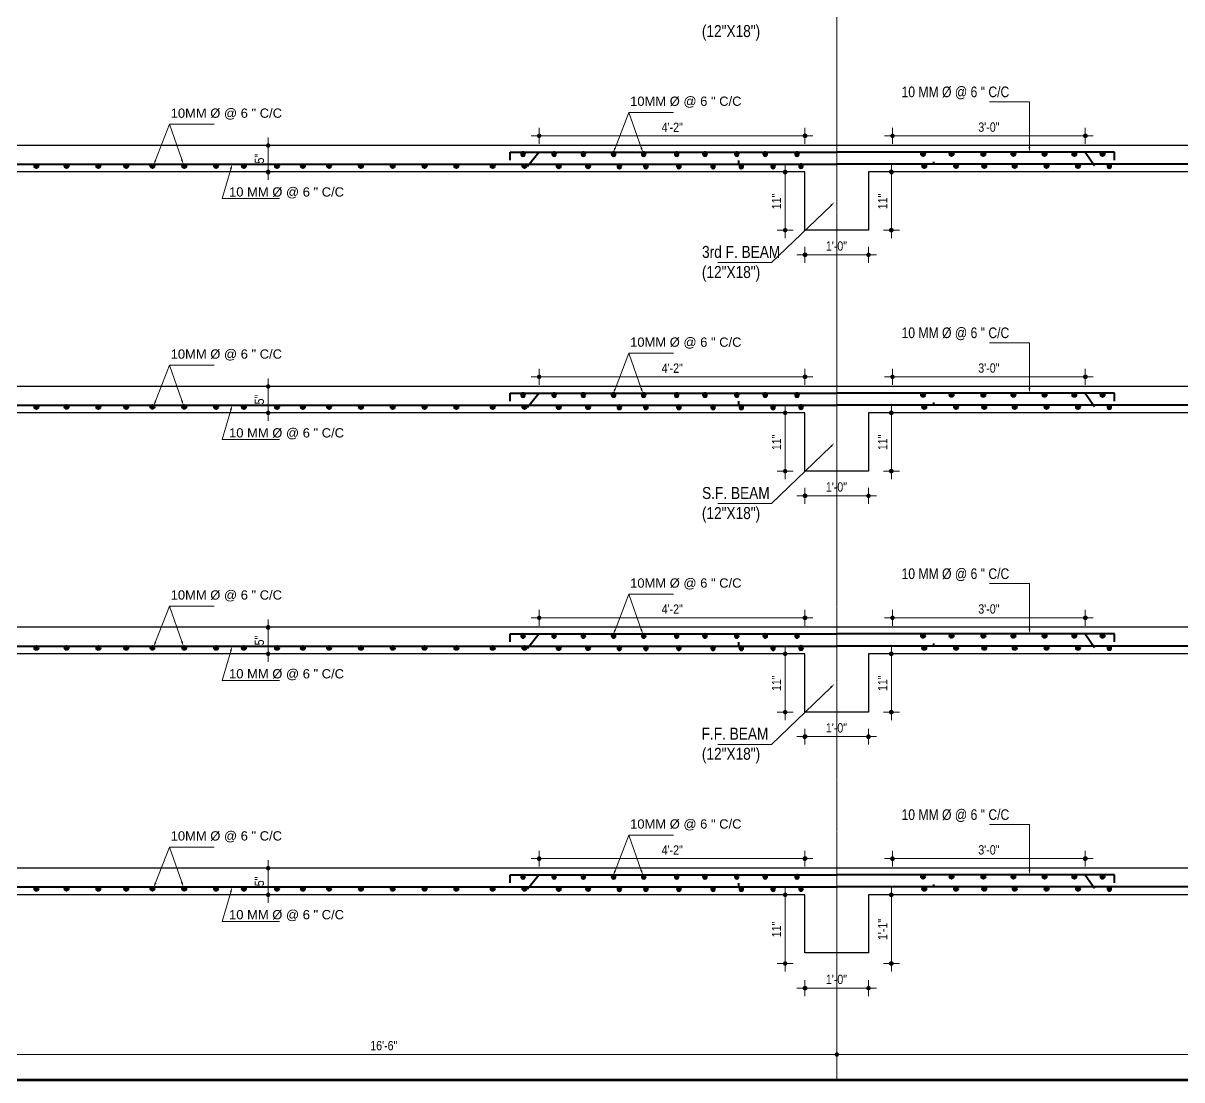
# Model space of a CAD drawing. Header units: inches. Extents: x 57837 to 133168, y 6972 to 27776.
# Drawn here: x 60465 to 61339, y 19764 to 20561 of the extents above; entities that cross this region are included whole.
import ezdxf

# ---------------------------------------------------------------- set-up
doc = ezdxf.new("R2010")
doc.units = ezdxf.units.IN
doc.header["$MEASUREMENT"] = 0
doc.linetypes.add('CENTER', pattern=[2, 1.25, -0.25, 0.25, -0.25])
for name, color, linetype, lineweight in [('CENTER', 9, 'CENTER', 5), ('DIM', 2, 'Continuous', 13), ('ROD', 1, 'Continuous', 40)]:
    doc.layers.add(name, color=color, linetype=linetype, lineweight=lineweight)
doc.layers.add('text', color=255, linetype='Continuous')
doc.styles.add('Arial', font='arial.ttf', dxfattribs={"height": 6.5})
doc.styles.get("Standard").update_dxf_attribs({"font": 'ARIALN.TTF', "height": 7})

msp = doc.modelspace()

# ---------------------------------------------------------------- hatches: boundary and pattern name
at = {"lineweight": 13}
h = msp.add_hatch(color=256, dxfattribs=at)
edge = h.paths.add_edge_path()
edge.add_arc((60854.48, 20476.06), 1.42, 0, 360)
h = msp.add_hatch(color=256, dxfattribs=at)
edge = h.paths.add_edge_path()
edge.add_arc((61055.01, 20476.06), 1.42, 0, 360)
h = msp.add_hatch(color=256, dxfattribs=at)
edge = h.paths.add_edge_path()
edge.add_arc((61121.01, 20476.06), 1.42, 0, 360)
h = msp.add_hatch(color=256, dxfattribs=at)
edge = h.paths.add_edge_path()
edge.add_arc((61266.53, 20476.06), 1.42, 0, 360)
h = msp.add_hatch(color=256, dxfattribs=at)
edge = h.paths.add_edge_path()
edge.add_arc((60649.94, 20468.84), 1.42, 0, 360)
h = msp.add_hatch(color=256, dxfattribs=at)
edge = h.paths.add_edge_path()
edge.add_arc((60649.94, 20448.84), 1.42, 0, 360)
h = msp.add_hatch(color=256, dxfattribs=at)
edge = h.paths.add_edge_path()
edge.add_arc((61040.07, 20448.84), 1.42, 0, 360)
h = msp.add_hatch(color=256, dxfattribs=at)
edge = h.paths.add_edge_path()
edge.add_arc((61120.24, 20448.84), 1.42, 0, 360)
h = msp.add_hatch(color=256, dxfattribs=at)
edge = h.paths.add_edge_path()
edge.add_arc((61040.07, 20404.9), 1.42, 0, 360)
h = msp.add_hatch(color=256, dxfattribs=at)
edge = h.paths.add_edge_path()
edge.add_arc((61120.24, 20404.9), 1.42, 0, 360)
h = msp.add_hatch(color=256, dxfattribs=at)
edge = h.paths.add_edge_path()
edge.add_arc((61055.01, 20386.35), 1.42, 0, 360)
h = msp.add_hatch(color=256, dxfattribs=at)
edge = h.paths.add_edge_path()
edge.add_arc((61103.01, 20386.35), 1.42, 0, 360)
h = msp.add_hatch(color=256, dxfattribs=at)
edge = h.paths.add_edge_path()
edge.add_arc((60854.48, 20294.32), 1.42, 0, 360)
h = msp.add_hatch(color=256, dxfattribs=at)
edge = h.paths.add_edge_path()
edge.add_arc((61055.01, 20294.32), 1.42, 0, 360)
h = msp.add_hatch(color=256, dxfattribs=at)
edge = h.paths.add_edge_path()
edge.add_arc((61121.01, 20294.32), 1.42, 0, 360)
h = msp.add_hatch(color=256, dxfattribs=at)
edge = h.paths.add_edge_path()
edge.add_arc((61266.53, 20294.32), 1.42, 0, 360)
h = msp.add_hatch(color=256, dxfattribs=at)
edge = h.paths.add_edge_path()
edge.add_arc((60649.94, 20287.1), 1.42, 0, 360)
h = msp.add_hatch(color=256, dxfattribs=at)
edge = h.paths.add_edge_path()
edge.add_arc((60649.94, 20267.1), 1.42, 0, 360)
h = msp.add_hatch(color=256, dxfattribs=at)
edge = h.paths.add_edge_path()
edge.add_arc((61040.07, 20267.1), 1.42, 0, 360)
h = msp.add_hatch(color=256, dxfattribs=at)
edge = h.paths.add_edge_path()
edge.add_arc((61120.24, 20267.1), 1.42, 0, 360)
h = msp.add_hatch(color=256, dxfattribs=at)
edge = h.paths.add_edge_path()
edge.add_arc((61040.07, 20223.16), 1.42, 0, 360)
h = msp.add_hatch(color=256, dxfattribs=at)
edge = h.paths.add_edge_path()
edge.add_arc((61120.24, 20223.16), 1.42, 0, 360)
h = msp.add_hatch(color=256, dxfattribs=at)
edge = h.paths.add_edge_path()
edge.add_arc((61055.01, 20204.62), 1.42, 0, 360)
h = msp.add_hatch(color=256, dxfattribs=at)
edge = h.paths.add_edge_path()
edge.add_arc((61103.01, 20204.62), 1.42, 0, 360)
h = msp.add_hatch(color=256, dxfattribs=at)
edge = h.paths.add_edge_path()
edge.add_arc((60854.48, 20112.59), 1.42, 0, 360)
h = msp.add_hatch(color=256, dxfattribs=at)
edge = h.paths.add_edge_path()
edge.add_arc((61055.01, 20112.59), 1.42, 0, 360)
h = msp.add_hatch(color=256, dxfattribs=at)
edge = h.paths.add_edge_path()
edge.add_arc((61121.01, 20112.59), 1.42, 0, 360)
h = msp.add_hatch(color=256, dxfattribs=at)
edge = h.paths.add_edge_path()
edge.add_arc((61266.53, 20112.59), 1.42, 0, 360)
h = msp.add_hatch(color=256, dxfattribs=at)
edge = h.paths.add_edge_path()
edge.add_arc((60649.94, 20105.37), 1.42, 0, 360)
h = msp.add_hatch(color=256, dxfattribs=at)
edge = h.paths.add_edge_path()
edge.add_arc((60649.94, 20085.37), 1.42, 0, 360)
h = msp.add_hatch(color=256, dxfattribs=at)
edge = h.paths.add_edge_path()
edge.add_arc((61040.07, 20085.37), 1.42, 0, 360)
h = msp.add_hatch(color=256, dxfattribs=at)
edge = h.paths.add_edge_path()
edge.add_arc((61120.24, 20085.37), 1.42, 0, 360)
h = msp.add_hatch(color=256, dxfattribs=at)
edge = h.paths.add_edge_path()
edge.add_arc((61040.07, 20041.43), 1.42, 0, 360)
h = msp.add_hatch(color=256, dxfattribs=at)
edge = h.paths.add_edge_path()
edge.add_arc((61120.24, 20041.43), 1.42, 0, 360)
h = msp.add_hatch(color=256, dxfattribs=at)
edge = h.paths.add_edge_path()
edge.add_arc((61055.01, 20022.88), 1.42, 0, 360)
h = msp.add_hatch(color=256, dxfattribs=at)
edge = h.paths.add_edge_path()
edge.add_arc((61103.01, 20022.88), 1.42, 0, 360)
h = msp.add_hatch(color=256, dxfattribs=at)
edge = h.paths.add_edge_path()
edge.add_arc((60649.94, 19923.63), 1.42, 0, 360)
h = msp.add_hatch(color=256, dxfattribs=at)
edge = h.paths.add_edge_path()
edge.add_arc((60854.48, 19930.85), 1.42, 0, 360)
h = msp.add_hatch(color=256, dxfattribs=at)
edge = h.paths.add_edge_path()
edge.add_arc((61055.01, 19930.85), 1.42, 0, 360)
h = msp.add_hatch(color=256, dxfattribs=at)
edge = h.paths.add_edge_path()
edge.add_arc((61121.01, 19930.85), 1.42, 0, 360)
h = msp.add_hatch(color=256, dxfattribs=at)
edge = h.paths.add_edge_path()
edge.add_arc((61266.53, 19930.85), 1.42, 0, 360)
h = msp.add_hatch(color=256, dxfattribs=at)
edge = h.paths.add_edge_path()
edge.add_arc((60649.94, 19903.63), 1.42, 0, 360)
h = msp.add_hatch(color=256, dxfattribs=at)
edge = h.paths.add_edge_path()
edge.add_arc((61040.07, 19903.63), 1.42, 0, 360)
h = msp.add_hatch(color=256, dxfattribs=at)
edge = h.paths.add_edge_path()
edge.add_arc((61120.24, 19903.63), 1.42, 0, 360)
h = msp.add_hatch(color=256, dxfattribs=at)
edge = h.paths.add_edge_path()
edge.add_arc((61040.07, 19851.69), 1.42, 0, 360)
h = msp.add_hatch(color=256, dxfattribs=at)
edge = h.paths.add_edge_path()
edge.add_arc((61120.24, 19851.69), 1.42, 0, 360)
h = msp.add_hatch(color=256, dxfattribs=at)
edge = h.paths.add_edge_path()
edge.add_arc((61055.01, 19833.15), 1.42, 0, 360)
h = msp.add_hatch(color=256, dxfattribs=at)
edge = h.paths.add_edge_path()
edge.add_arc((61103.01, 19833.15), 1.42, 0, 360)
h = msp.add_hatch(color=256, dxfattribs=at)
edge = h.paths.add_edge_path()
edge.add_arc((61079.01, 19783.18), 1.42, 0, 360)
h = msp.add_hatch(color=256, dxfattribs=at)
edge = h.paths.add_edge_path()
edge.add_arc((61079.01, 19783.18), 1.42, 0, 360)
at = {"layer": 'ROD'}
for points in [[(60843.81, 20462.34, -1), (60840.81, 20462.34, -1)], [(60867.27, 20462.34, -1), (60864.27, 20462.34, -1)], [(60889.31, 20462.34, -1), (60886.31, 20462.34, -1)], [(60912.14, 20462.34, -1), (60909.14, 20462.34, -1)], [(60934.87, 20462.34, -1), (60931.87, 20462.34, -1)], [(60959.72, 20462.34, -1), (60956.72, 20462.34, -1)], [(60981.06, 20462.34, -1), (60978.06, 20462.34, -1)], [(61005.06, 20462.34, -1), (61002.06, 20462.34, -1)], [(61026.53, 20462.34, -1), (61023.53, 20462.34, -1)], [(61050.53, 20462.34, -1), (61047.53, 20462.34, -1)], [(61142.66, 20462.34, 1), (61145.66, 20462.34, 1)], [(61164.13, 20462.34, 1), (61167.13, 20462.34, 1)], [(61188.13, 20462.34, 1), (61191.13, 20462.34, 1)], [(61210.81, 20462.34, 1), (61213.81, 20462.34, 1)], [(61234.32, 20462.34, 1), (61237.32, 20462.34, 1)], [(61256.78, 20462.34, 1), (61259.78, 20462.34, 1)], [(61278.04, 20462.34, 1), (61281.04, 20462.34, 1)], [(60473.57, 20453.27, 1), (60476.57, 20453.27, 1)], [(60496.38, 20453.35, 1), (60499.38, 20453.35, 1)], [(60520.38, 20453.27, 1), (60523.38, 20453.27, 1)], [(60541.38, 20453.27, 1), (60544.38, 20453.27, 1)], [(60561.19, 20453.35, 1), (60564.19, 20453.35, 1)], [(60585.19, 20453.35, 1), (60588.19, 20453.35, 1)], [(60609.19, 20453.27, 1), (60612.19, 20453.27, 1)], [(60630.19, 20453.27, 1), (60633.19, 20453.27, 1)], [(60655.19, 20453.27, 1), (60658.19, 20453.27, 1)], [(60674.69, 20453.27, 1), (60677.69, 20453.27, 1)], [(60694.5, 20453.27, 1), (60697.5, 20453.27, 1)], [(60718.5, 20453.27, 1), (60721.5, 20453.27, 1)], [(60742.5, 20453.27, 1), (60745.5, 20453.27, 1)], [(60766.5, 20453.27, 1), (60769.5, 20453.27, 1)], [(60790.5, 20453.27, 1), (60793.5, 20453.27, 1)], [(60817.89, 20453.27, 1), (60820.89, 20453.27, 1)], [(60841.89, 20453.27, 1), (60844.89, 20453.27, 1)], [(60867.74, 20453.07, 1), (60870.74, 20453.07, 1)], [(60889.88, 20453.07, 1), (60892.88, 20453.07, 1)], [(60916.48, 20453.07, -1), (60913.48, 20453.07, -1)], [(60936.51, 20453.07, -1), (60933.51, 20453.07, -1)], [(60961.36, 20453.07, -1), (60958.36, 20453.07, -1)], [(60987.21, 20453.07, -1), (60984.21, 20453.07, -1)], [(61008.51, 20453.07, -1), (61005.51, 20453.07, -1)], [(61032.51, 20453.07, -1), (61029.51, 20453.07, -1)], [(61053.58, 20453.27, -1), (61050.58, 20453.27, -1)], [(61143.55, 20453.24, 1), (61146.55, 20453.24, 1)], [(61167.55, 20453.24, 1), (61170.55, 20453.24, 1)], [(61188.85, 20453.24, 1), (61191.85, 20453.24, 1)], [(61211.78, 20453.24, 1), (61214.78, 20453.24, 1)], [(61235.78, 20453.24, 1), (61238.78, 20453.24, 1)], [(61259.58, 20453.24, 1), (61262.58, 20453.24, 1)], [(61286.18, 20453.24, -1), (61283.18, 20453.24, -1)], [(60843.81, 20280.61, -1), (60840.81, 20280.61, -1)], [(60867.27, 20280.61, -1), (60864.27, 20280.61, -1)], [(60889.31, 20280.61, -1), (60886.31, 20280.61, -1)], [(60912.14, 20280.61, -1), (60909.14, 20280.61, -1)], [(60934.87, 20280.61, -1), (60931.87, 20280.61, -1)], [(60959.72, 20280.61, -1), (60956.72, 20280.61, -1)], [(60981.06, 20280.61, -1), (60978.06, 20280.61, -1)], [(61005.06, 20280.61, -1), (61002.06, 20280.61, -1)], [(61026.53, 20280.61, -1), (61023.53, 20280.61, -1)], [(61050.53, 20280.61, -1), (61047.53, 20280.61, -1)], [(61142.66, 20280.61, 1), (61145.66, 20280.61, 1)], [(61164.13, 20280.61, 1), (61167.13, 20280.61, 1)], [(61188.13, 20280.61, 1), (61191.13, 20280.61, 1)], [(61210.81, 20280.61, 1), (61213.81, 20280.61, 1)], [(61234.32, 20280.61, 1), (61237.32, 20280.61, 1)], [(61256.78, 20280.61, 1), (61259.78, 20280.61, 1)], [(61278.04, 20280.6, 1), (61281.04, 20280.6, 1)], [(60473.57, 20271.54, 1), (60476.57, 20271.54, 1)], [(60496.38, 20271.62, 1), (60499.38, 20271.62, 1)], [(60520.38, 20271.54, 1), (60523.38, 20271.54, 1)], [(60541.38, 20271.54, 1), (60544.38, 20271.54, 1)], [(60561.19, 20271.62, 1), (60564.19, 20271.62, 1)], [(60585.19, 20271.62, 1), (60588.19, 20271.62, 1)], [(60609.19, 20271.54, 1), (60612.19, 20271.54, 1)], [(60630.19, 20271.54, 1), (60633.19, 20271.54, 1)], [(60655.19, 20271.54, 1), (60658.19, 20271.54, 1)], [(60674.69, 20271.54, 1), (60677.69, 20271.54, 1)], [(60694.5, 20271.54, 1), (60697.5, 20271.54, 1)], [(60718.5, 20271.54, 1), (60721.5, 20271.54, 1)], [(60742.5, 20271.54, 1), (60745.5, 20271.54, 1)], [(60766.5, 20271.54, 1), (60769.5, 20271.54, 1)], [(60790.5, 20271.54, 1), (60793.5, 20271.54, 1)], [(60817.89, 20271.54, 1), (60820.89, 20271.54, 1)], [(60841.89, 20271.54, 1), (60844.89, 20271.54, 1)], [(60867.74, 20271.34, 1), (60870.74, 20271.34, 1)], [(60889.88, 20271.34, 1), (60892.88, 20271.34, 1)], [(60916.48, 20271.34, -1), (60913.48, 20271.34, -1)], [(60936.51, 20271.34, -1), (60933.51, 20271.34, -1)], [(60961.36, 20271.34, -1), (60958.36, 20271.34, -1)], [(60987.21, 20271.34, -1), (60984.21, 20271.34, -1)], [(61008.51, 20271.34, -1), (61005.51, 20271.34, -1)], [(61032.51, 20271.34, -1), (61029.51, 20271.34, -1)], [(61053.58, 20271.54, -1), (61050.58, 20271.54, -1)], [(61143.55, 20271.5, 1), (61146.55, 20271.5, 1)], [(61167.55, 20271.5, 1), (61170.55, 20271.5, 1)], [(61188.85, 20271.5, 1), (61191.85, 20271.5, 1)], [(61211.78, 20271.5, 1), (61214.78, 20271.5, 1)], [(61235.78, 20271.5, 1), (61238.78, 20271.5, 1)], [(61259.58, 20271.5, 1), (61262.58, 20271.5, 1)], [(61286.18, 20271.5, -1), (61283.18, 20271.5, -1)], [(60843.81, 20098.87, -1), (60840.81, 20098.87, -1)], [(60867.27, 20098.87, -1), (60864.27, 20098.87, -1)], [(60889.31, 20098.87, -1), (60886.31, 20098.87, -1)], [(60912.14, 20098.87, -1), (60909.14, 20098.87, -1)], [(60934.87, 20098.87, -1), (60931.87, 20098.87, -1)], [(60959.72, 20098.87, -1), (60956.72, 20098.87, -1)], [(60981.06, 20098.87, -1), (60978.06, 20098.87, -1)], [(61005.06, 20098.87, -1), (61002.06, 20098.87, -1)], [(61026.53, 20098.87, -1), (61023.53, 20098.87, -1)], [(61050.53, 20098.87, -1), (61047.53, 20098.87, -1)], [(61142.66, 20098.87, 1), (61145.66, 20098.87, 1)], [(61164.13, 20098.87, 1), (61167.13, 20098.87, 1)], [(61188.13, 20098.87, 1), (61191.13, 20098.87, 1)], [(61210.81, 20098.87, 1), (61213.81, 20098.87, 1)], [(61234.32, 20098.87, 1), (61237.32, 20098.87, 1)], [(61256.78, 20098.87, 1), (61259.78, 20098.87, 1)], [(61278.04, 20098.87, 1), (61281.04, 20098.87, 1)], [(60473.57, 20089.8, 1), (60476.57, 20089.8, 1)], [(60496.38, 20089.88, 1), (60499.38, 20089.88, 1)], [(60520.38, 20089.8, 1), (60523.38, 20089.8, 1)], [(60541.38, 20089.8, 1), (60544.38, 20089.8, 1)], [(60561.19, 20089.88, 1), (60564.19, 20089.88, 1)], [(60585.19, 20089.88, 1), (60588.19, 20089.88, 1)], [(60609.19, 20089.8, 1), (60612.19, 20089.8, 1)], [(60630.19, 20089.8, 1), (60633.19, 20089.8, 1)], [(60655.19, 20089.8, 1), (60658.19, 20089.8, 1)], [(60674.69, 20089.8, 1), (60677.69, 20089.8, 1)], [(60694.5, 20089.8, 1), (60697.5, 20089.8, 1)], [(60718.5, 20089.8, 1), (60721.5, 20089.8, 1)], [(60742.5, 20089.8, 1), (60745.5, 20089.8, 1)], [(60766.5, 20089.8, 1), (60769.5, 20089.8, 1)], [(60790.5, 20089.8, 1), (60793.5, 20089.8, 1)], [(60817.89, 20089.8, 1), (60820.89, 20089.8, 1)], [(60841.89, 20089.8, 1), (60844.89, 20089.8, 1)], [(60867.74, 20089.6, 1), (60870.74, 20089.6, 1)], [(60889.88, 20089.6, 1), (60892.88, 20089.6, 1)], [(60916.48, 20089.6, -1), (60913.48, 20089.6, -1)], [(60936.51, 20089.6, -1), (60933.51, 20089.6, -1)], [(60961.36, 20089.6, -1), (60958.36, 20089.6, -1)], [(60987.21, 20089.6, -1), (60984.21, 20089.6, -1)], [(61008.51, 20089.6, -1), (61005.51, 20089.6, -1)], [(61032.51, 20089.6, -1), (61029.51, 20089.6, -1)], [(61053.58, 20089.8, -1), (61050.58, 20089.8, -1)], [(61143.55, 20089.77, 1), (61146.55, 20089.77, 1)], [(61167.55, 20089.77, 1), (61170.55, 20089.77, 1)], [(61188.85, 20089.77, 1), (61191.85, 20089.77, 1)], [(61211.78, 20089.77, 1), (61214.78, 20089.77, 1)], [(61235.78, 20089.77, 1), (61238.78, 20089.77, 1)], [(61259.58, 20089.77, 1), (61262.58, 20089.77, 1)], [(61286.18, 20089.77, -1), (61283.18, 20089.77, -1)], [(60843.81, 19917.14, -1), (60840.81, 19917.14, -1)], [(60867.27, 19917.14, -1), (60864.27, 19917.14, -1)], [(60889.31, 19917.14, -1), (60886.31, 19917.14, -1)], [(60912.14, 19917.14, -1), (60909.14, 19917.14, -1)], [(60934.87, 19917.14, -1), (60931.87, 19917.14, -1)], [(60959.72, 19917.14, -1), (60956.72, 19917.14, -1)], [(60981.06, 19917.14, -1), (60978.06, 19917.14, -1)], [(61005.06, 19917.14, -1), (61002.06, 19917.14, -1)], [(61026.53, 19917.14, -1), (61023.53, 19917.14, -1)], [(61050.53, 19917.14, -1), (61047.53, 19917.14, -1)], [(61142.66, 19917.14, 1), (61145.66, 19917.14, 1)], [(61164.13, 19917.14, 1), (61167.13, 19917.14, 1)], [(61188.13, 19917.14, 1), (61191.13, 19917.14, 1)], [(61210.81, 19917.14, 1), (61213.81, 19917.14, 1)], [(61234.32, 19917.14, 1), (61237.32, 19917.14, 1)], [(61256.78, 19917.14, 1), (61259.78, 19917.14, 1)], [(61278.04, 19917.13, 1), (61281.04, 19917.13, 1)], [(60473.57, 19908.07, 1), (60476.57, 19908.07, 1)], [(60496.38, 19908.15, 1), (60499.38, 19908.15, 1)], [(60520.38, 19908.07, 1), (60523.38, 19908.07, 1)], [(60541.38, 19908.07, 1), (60544.38, 19908.07, 1)], [(60561.19, 19908.15, 1), (60564.19, 19908.15, 1)], [(60585.19, 19908.15, 1), (60588.19, 19908.15, 1)], [(60609.19, 19908.07, 1), (60612.19, 19908.07, 1)], [(60630.19, 19908.07, 1), (60633.19, 19908.07, 1)], [(60655.19, 19908.07, 1), (60658.19, 19908.07, 1)], [(60674.69, 19908.07, 1), (60677.69, 19908.07, 1)], [(60694.5, 19908.07, 1), (60697.5, 19908.07, 1)], [(60718.5, 19908.07, 1), (60721.5, 19908.07, 1)], [(60742.5, 19908.07, 1), (60745.5, 19908.07, 1)], [(60766.5, 19908.07, 1), (60769.5, 19908.07, 1)], [(60790.5, 19908.07, 1), (60793.5, 19908.07, 1)], [(60817.89, 19908.07, 1), (60820.89, 19908.07, 1)], [(60841.89, 19908.07, 1), (60844.89, 19908.07, 1)], [(60867.74, 19907.87, 1), (60870.74, 19907.87, 1)], [(60889.88, 19907.87, 1), (60892.88, 19907.87, 1)], [(60916.48, 19907.87, -1), (60913.48, 19907.87, -1)], [(60936.51, 19907.87, -1), (60933.51, 19907.87, -1)], [(60961.36, 19907.87, -1), (60958.36, 19907.87, -1)], [(60987.21, 19907.87, -1), (60984.21, 19907.87, -1)], [(61008.51, 19907.87, -1), (61005.51, 19907.87, -1)], [(61032.51, 19907.87, -1), (61029.51, 19907.87, -1)], [(61053.58, 19908.07, -1), (61050.58, 19908.07, -1)], [(61143.55, 19908.03, 1), (61146.55, 19908.03, 1)], [(61167.55, 19908.03, 1), (61170.55, 19908.03, 1)], [(61188.85, 19908.03, 1), (61191.85, 19908.03, 1)], [(61211.78, 19908.03, 1), (61214.78, 19908.03, 1)], [(61235.78, 19908.03, 1), (61238.78, 19908.03, 1)], [(61259.58, 19908.03, 1), (61262.58, 19908.03, 1)], [(61286.18, 19908.03, -1), (61283.18, 19908.03, -1)]]:
    msp.add_hatch(color=256, dxfattribs=at).paths.add_polyline_path(points)

# ---------------------------------------------------------------- linework, layer by layer
at = {"lineweight": 13}
for p, q in [((60860.48, 20476.06), (60848.48, 20476.06)), ((60854.48, 20470.06), (60854.48, 20482.06)), ((61049.01, 20476.06), (61061.01, 20476.06)), ((61055.01, 20482.06), (61055.01, 20470.06)), ((61127.01, 20476.06), (61115.01, 20476.06)), ((61121.01, 20470.06), (61121.01, 20482.06)), ((61260.53, 20476.06), (61272.53, 20476.06)), ((61266.53, 20482.06), (61266.53, 20470.06)), ((60643.94, 20468.84), (60655.94, 20468.84)), ((60649.94, 20462.84), (60649.94, 20474.84)), ((60649.94, 20454.84), (60649.94, 20442.84)), ((61040.07, 20442.84), (61040.07, 20454.84)), ((61120.24, 20442.84), (61120.24, 20454.84)), ((60655.94, 20448.84), (60643.94, 20448.84)), ((61034.07, 20448.84), (61046.07, 20448.84)), ((61114.24, 20448.84), (61126.24, 20448.84)), ((61040.07, 20410.9), (61040.07, 20398.9)), ((61120.24, 20410.9), (61120.24, 20398.9)), ((61046.07, 20404.9), (61034.07, 20404.9)), ((61126.24, 20404.9), (61114.24, 20404.9)), ((61055.01, 20380.35), (61055.01, 20392.35)), ((61103.01, 20392.35), (61103.01, 20380.35)), ((61061.01, 20386.35), (61049.01, 20386.35)), ((61097.01, 20386.35), (61109.01, 20386.35)), ((60649.94, 20281.1), (60649.94, 20293.1)), ((60860.48, 20294.32), (60848.48, 20294.32)), ((60854.48, 20288.32), (60854.48, 20300.32)), ((61049.01, 20294.32), (61061.01, 20294.32)), ((61055.01, 20300.32), (61055.01, 20288.32)), ((61127.01, 20294.32), (61115.01, 20294.32)), ((61121.01, 20288.32), (61121.01, 20300.32)), ((61260.53, 20294.32), (61272.53, 20294.32)), ((61266.53, 20300.32), (61266.53, 20288.32)), ((60643.94, 20287.1), (60655.94, 20287.1)), ((60655.94, 20267.1), (60643.94, 20267.1)), ((60649.94, 20273.1), (60649.94, 20261.1)), ((61034.07, 20267.1), (61046.07, 20267.1)), ((61040.07, 20261.1), (61040.07, 20273.1)), ((61114.24, 20267.1), (61126.24, 20267.1)), ((61120.24, 20261.1), (61120.24, 20273.1)), ((61046.07, 20223.16), (61034.07, 20223.16)), ((61040.07, 20229.16), (61040.07, 20217.16)), ((61126.24, 20223.16), (61114.24, 20223.16)), ((61120.24, 20229.16), (61120.24, 20217.16)), ((61061.01, 20204.62), (61049.01, 20204.62)), ((61055.01, 20198.62), (61055.01, 20210.62)), ((61097.01, 20204.62), (61109.01, 20204.62)), ((61103.01, 20210.62), (61103.01, 20198.62)), ((60854.48, 20106.59), (60854.48, 20118.59)), ((61055.01, 20118.59), (61055.01, 20106.59)), ((61121.01, 20106.59), (61121.01, 20118.59)), ((61266.53, 20118.59), (61266.53, 20106.59)), ((60649.94, 20099.37), (60649.94, 20111.37)), ((60860.48, 20112.59), (60848.48, 20112.59)), ((61049.01, 20112.59), (61061.01, 20112.59)), ((61127.01, 20112.59), (61115.01, 20112.59)), ((61260.53, 20112.59), (61272.53, 20112.59)), ((60643.94, 20105.37), (60655.94, 20105.37)), ((60649.94, 20091.37), (60649.94, 20079.37)), ((61040.07, 20079.37), (61040.07, 20091.37)), ((61120.24, 20079.37), (61120.24, 20091.37)), ((60655.94, 20085.37), (60643.94, 20085.37)), ((61034.07, 20085.37), (61046.07, 20085.37)), ((61114.24, 20085.37), (61126.24, 20085.37)), ((61040.07, 20047.43), (61040.07, 20035.43)), ((61120.24, 20047.43), (61120.24, 20035.43)), ((61046.07, 20041.43), (61034.07, 20041.43)), ((61126.24, 20041.43), (61114.24, 20041.43)), ((61061.01, 20022.88), (61049.01, 20022.88)), ((61055.01, 20016.88), (61055.01, 20028.88)), ((61097.01, 20022.88), (61109.01, 20022.88)), ((61103.01, 20028.88), (61103.01, 20016.88)), ((60854.48, 19924.85), (60854.48, 19936.85)), ((61055.01, 19936.85), (61055.01, 19924.85)), ((61121.01, 19924.85), (61121.01, 19936.85)), ((61266.53, 19936.85), (61266.53, 19924.85)), ((60649.94, 19917.63), (60649.94, 19929.63)), ((60860.48, 19930.85), (60848.48, 19930.85)), ((61049.01, 19930.85), (61061.01, 19930.85)), ((61127.01, 19930.85), (61115.01, 19930.85)), ((61260.53, 19930.85), (61272.53, 19930.85)), ((60643.94, 19923.63), (60655.94, 19923.63)), ((60649.94, 19909.63), (60649.94, 19897.63)), ((61040.07, 19897.63), (61040.07, 19909.63)), ((61120.24, 19897.63), (61120.24, 19909.63)), ((60655.94, 19903.63), (60643.94, 19903.63)), ((61034.07, 19903.63), (61046.07, 19903.63)), ((61114.24, 19903.63), (61126.24, 19903.63)), ((61040.07, 19857.69), (61040.07, 19845.69)), ((61120.24, 19857.69), (61120.24, 19845.69)), ((61046.07, 19851.69), (61034.07, 19851.69)), ((61126.24, 19851.69), (61114.24, 19851.69)), ((61055.01, 19827.15), (61055.01, 19839.15)), ((61103.01, 19839.15), (61103.01, 19827.15)), ((61061.01, 19833.15), (61049.01, 19833.15)), ((61097.01, 19833.15), (61109.01, 19833.15)), ((61079.01, 19777.18), (61079.01, 19789.18)), ((61079.01, 19789.18), (61079.01, 19777.18)), ((61085.01, 19783.18), (61073.01, 19783.18)), ((61073.01, 19783.18), (61085.01, 19783.18))]:
    msp.add_line(p, q, dxfattribs=at)
for p, q in [((61079.01, 20468.84), (60287.91, 20468.84)), ((61852.73, 20468.84), (61079.01, 20468.84)), ((61055.01, 20448.84), (60299.91, 20448.84)), ((61055.01, 20404.9), (61055.01, 20448.84)), ((61834.73, 20448.84), (61103.01, 20448.84)), ((61103.01, 20448.84), (61103.01, 20404.9)), ((61103.01, 20404.9), (61055.01, 20404.9)), ((61079.01, 20287.1), (60287.91, 20287.1)), ((61852.73, 20287.1), (61079.01, 20287.1)), ((61055.01, 20267.1), (60299.91, 20267.1)), ((61055.01, 20223.16), (61055.01, 20267.1)), ((61834.73, 20267.1), (61103.01, 20267.1)), ((61103.01, 20267.1), (61103.01, 20223.16)), ((61103.01, 20223.16), (61055.01, 20223.16)), ((61079.01, 20105.37), (60287.91, 20105.37)), ((61852.73, 20105.37), (61079.01, 20105.37)), ((61055.01, 20085.37), (60299.91, 20085.37)), ((61055.01, 20041.43), (61055.01, 20085.37)), ((61834.73, 20085.37), (61103.01, 20085.37)), ((61103.01, 20085.37), (61103.01, 20041.43)), ((61103.01, 20041.43), (61055.01, 20041.43)), ((61079.01, 19923.63), (60287.91, 19923.63)), ((61852.73, 19923.63), (61079.01, 19923.63)), ((61055.01, 19903.63), (60299.91, 19903.63)), ((61055.01, 19859.69), (61055.01, 19903.63)), ((61834.73, 19903.63), (61103.01, 19903.63)), ((61103.01, 19903.63), (61103.01, 19859.69)), ((61103.01, 19859.69), (61055.01, 19859.69)), ((60229.81, 19764.01), (62012.74, 19764.01))]:
    msp.add_line(p, q)
at = {"color": 6, "lineweight": 53}
msp.add_line((59796.46, 19764.01), (62774.96, 19764.01), dxfattribs=at)
at = {"lineweight": 13}
for centre in [(60854.48, 20476.06), (61055.01, 20476.06), (61121.01, 20476.06), (61266.53, 20476.06), (60649.94, 20468.84), (60649.94, 20448.84), (61040.07, 20448.84), (61120.24, 20448.84), (61040.07, 20404.9), (61120.24, 20404.9), (61055.01, 20386.35), (61103.01, 20386.35), (60854.48, 20294.32), (61055.01, 20294.32), (61121.01, 20294.32), (61266.53, 20294.32), (60649.94, 20287.1), (60649.94, 20267.1), (61040.07, 20267.1), (61120.24, 20267.1), (61040.07, 20223.16), (61120.24, 20223.16), (61055.01, 20204.62), (61103.01, 20204.62), (60854.48, 20112.59), (61055.01, 20112.59), (61121.01, 20112.59), (61266.53, 20112.59), (60649.94, 20105.37), (60649.94, 20085.37), (61040.07, 20085.37), (61120.24, 20085.37), (61040.07, 20041.43), (61120.24, 20041.43), (61055.01, 20022.88), (61103.01, 20022.88), (60649.94, 19923.63), (60854.48, 19930.85), (61055.01, 19930.85), (61121.01, 19930.85), (61266.53, 19930.85), (60649.94, 19903.63), (61040.07, 19903.63), (61120.24, 19903.63), (61040.07, 19851.69), (61120.24, 19851.69), (61055.01, 19833.15), (61103.01, 19833.15), (61079.01, 19783.18), (61079.01, 19783.18)]:
    msp.add_circle(centre, 1.42, dxfattribs=at)
at = {"layer": 'CENTER'}
for p, q in [((61079.01, 20685.65), (61079.01, 20503.91)), ((61079.01, 20503.91), (61079.01, 20322.18)), ((61079.01, 20322.18), (61079.01, 20140.44)), ((61079.01, 20140.44), (61079.01, 19958.71)), ((61079.01, 19958.71), (61079.01, 19764.01))]:
    msp.add_line(p, q, dxfattribs=at)
at = {"layer": 'DIM'}
for p, q in [((61224.43, 20501.82), (61194.23, 20501.82)), ((61224.43, 20467.82), (61224.43, 20501.82)), ((60911.69, 20466.78), (60922.22, 20493.79)), ((60922.22, 20493.79), (60955.89, 20493.79)), ((60931.48, 20467.23), (60922.22, 20493.79)), ((60922.22, 20493.79), (60955.89, 20493.79)), ((60565.01, 20457.79), (60575.53, 20484.8)), ((60575.53, 20484.8), (60609.21, 20484.8)), ((60584.8, 20458.23), (60575.53, 20484.8)), ((60575.53, 20484.8), (60609.21, 20484.8)), ((61051.01, 20476.06), (60858.48, 20476.06)), ((61125.01, 20476.06), (61262.53, 20476.06)), ((60649.94, 20452.84), (60649.94, 20464.84)), ((60621.76, 20450.9), (60615.22, 20428.73)), ((61040.07, 20444.84), (61040.07, 20408.9)), ((61120.24, 20444.84), (61120.24, 20408.9)), ((60615.22, 20428.73), (60658.51, 20428.73)), ((61059.01, 20386.35), (61099.01, 20386.35)), ((61224.43, 20320.09), (61194.23, 20320.09)), ((61224.43, 20286.08), (61224.43, 20320.09)), ((60911.69, 20285.05), (60922.22, 20312.06)), ((60922.22, 20312.06), (60955.89, 20312.06)), ((60931.48, 20285.49), (60922.22, 20312.06)), ((60922.22, 20312.06), (60955.89, 20312.06)), ((60565.01, 20276.05), (60575.53, 20303.07)), ((60575.53, 20303.07), (60609.21, 20303.07)), ((60584.8, 20276.5), (60575.53, 20303.07)), ((60575.53, 20303.07), (60609.21, 20303.07)), ((61051.01, 20294.32), (60858.48, 20294.32)), ((61125.01, 20294.32), (61262.53, 20294.32)), ((60649.94, 20271.1), (60649.94, 20283.1)), ((60621.76, 20269.16), (60615.22, 20246.99)), ((61040.07, 20263.1), (61040.07, 20227.16)), ((61120.24, 20263.1), (61120.24, 20227.16)), ((60615.22, 20246.99), (60658.51, 20246.99)), ((61059.01, 20204.62), (61099.01, 20204.62)), ((61224.43, 20138.35), (61194.23, 20138.35)), ((61224.43, 20104.35), (61224.43, 20138.35)), ((60911.69, 20103.31), (60922.22, 20130.32)), ((60922.22, 20130.32), (60955.89, 20130.32)), ((60931.48, 20103.76), (60922.22, 20130.32)), ((60922.22, 20130.32), (60955.89, 20130.32)), ((60565.01, 20094.32), (60575.53, 20121.33)), ((60575.53, 20121.33), (60609.21, 20121.33)), ((60584.8, 20094.76), (60575.53, 20121.33)), ((60575.53, 20121.33), (60609.21, 20121.33)), ((61051.01, 20112.59), (60858.48, 20112.59)), ((61125.01, 20112.59), (61262.53, 20112.59)), ((60649.94, 20089.37), (60649.94, 20101.37)), ((60621.76, 20087.43), (60615.22, 20065.26)), ((61040.07, 20081.37), (61040.07, 20045.43)), ((61120.24, 20081.37), (61120.24, 20045.43)), ((60615.22, 20065.26), (60658.51, 20065.26)), ((61059.01, 20022.88), (61099.01, 20022.88)), ((61224.43, 19956.62), (61194.23, 19956.62)), ((61224.43, 19922.61), (61224.43, 19956.62)), ((60911.69, 19921.58), (60922.22, 19948.59)), ((60922.22, 19948.59), (60955.89, 19948.59)), ((60931.48, 19922.02), (60922.22, 19948.59)), ((60922.22, 19948.59), (60955.89, 19948.59)), ((60565.01, 19912.58), (60575.53, 19939.6)), ((60575.53, 19939.6), (60609.21, 19939.6)), ((60584.8, 19913.03), (60575.53, 19939.6)), ((60575.53, 19939.6), (60609.21, 19939.6)), ((61051.01, 19930.85), (60858.48, 19930.85)), ((61125.01, 19930.85), (61262.53, 19930.85)), ((60649.94, 19907.63), (60649.94, 19919.63)), ((60621.76, 19905.69), (60615.22, 19883.52)), ((61040.07, 19899.63), (61040.07, 19855.69)), ((61120.24, 19899.63), (61120.24, 19855.69)), ((60615.22, 19883.52), (60658.51, 19883.52)), ((61059.01, 19833.15), (61099.01, 19833.15)), ((61075.01, 19783.18), (60291.91, 19783.18)), ((61083.01, 19783.18), (61867.23, 19783.18))]:
    msp.add_line(p, q, dxfattribs=at)
at = {"layer": 'DIM', "lineweight": 13}
for p, q in [((61074.46, 20423.39), (61029.89, 20380.47)), ((61029.89, 20380.47), (60989.39, 20380.47)), ((61074.46, 20241.65), (61029.89, 20198.73)), ((61029.89, 20198.73), (60989.39, 20198.73)), ((61074.46, 20059.92), (61029.89, 20017)), ((61029.89, 20017), (60989.39, 20017))]:
    msp.add_line(p, q, dxfattribs=at)
at = {"layer": 'DIM'}
for points in [[(60912.32, 20466.54), (60910.24, 20463.05), (60911.07, 20467.02)], [(60932.11, 20467.45), (60932.8, 20463.45), (60930.85, 20467.01)], [(61225.1, 20467.82), (61224.43, 20463.82), (61223.76, 20467.82)], [(60565.63, 20457.55), (60563.56, 20454.06), (60564.39, 20458.03)], [(60585.43, 20458.45), (60586.11, 20454.46), (60584.17, 20458.01)], [(60621.12, 20451.09), (60622.89, 20454.74), (60622.39, 20450.71)], [(60912.32, 20284.8), (60910.24, 20281.32), (60911.07, 20285.29)], [(60932.11, 20285.71), (60932.8, 20281.71), (60930.85, 20285.27)], [(61225.1, 20286.08), (61224.43, 20282.08), (61223.76, 20286.08)], [(60565.63, 20275.81), (60563.56, 20272.33), (60564.39, 20276.3)], [(60585.43, 20276.72), (60586.11, 20272.72), (60584.17, 20276.28)], [(60621.12, 20269.35), (60622.89, 20273), (60622.39, 20268.98)], [(60912.32, 20103.07), (60910.24, 20099.58), (60911.07, 20103.55)], [(60932.11, 20103.98), (60932.8, 20099.98), (60930.85, 20103.54)], [(61225.1, 20104.35), (61224.43, 20100.35), (61223.76, 20104.35)], [(60565.63, 20094.08), (60563.56, 20090.59), (60564.39, 20094.56)], [(60585.43, 20094.98), (60586.11, 20090.99), (60584.17, 20094.55)], [(60621.12, 20087.62), (60622.89, 20091.27), (60622.39, 20087.24)], [(60912.32, 19921.33), (60910.24, 19917.85), (60911.07, 19921.82)], [(60932.11, 19922.24), (60932.8, 19918.24), (60930.85, 19921.8)], [(61225.1, 19922.61), (61224.43, 19918.61), (61223.76, 19922.61)], [(60565.63, 19912.34), (60563.56, 19908.86), (60564.39, 19912.83)], [(60585.43, 19913.25), (60586.11, 19909.25), (60584.17, 19912.81)], [(60621.12, 19905.88), (60622.89, 19909.53), (60622.39, 19905.51)]]:
    msp.add_solid(points, dxfattribs=at)
at = {"layer": 'DIM', "lineweight": 13}
for points in [[(61074, 20423.87), (61077.34, 20426.16), (61074.93, 20422.91)], [(61074, 20242.13), (61077.34, 20244.43), (61074.93, 20241.17)], [(61074, 20060.4), (61077.34, 20062.69), (61074.93, 20059.44)]]:
    msp.add_solid(points, dxfattribs=at)
at = {"layer": 'ROD'}
for p, q in [((60832.48, 20457.82), (60832.48, 20463.82)), ((60832.48, 20463.82), (61079.01, 20463.82)), ((60854.48, 20463.82), (60845.63, 20452.97)), ((61288.53, 20463.82), (61079.01, 20463.82)), ((61266.53, 20463.82), (61273.4, 20453.72)), ((61288.53, 20457.82), (61288.53, 20463.82)), ((60136.99, 20454.74), (60839.61, 20454.74)), ((60839.61, 20454.74), (61079.01, 20454.74)), ((61005.18, 20454.74), (61005.18, 20457.58)), ((61878.62, 20454.74), (61079.01, 20454.74)), ((61152.08, 20456.6), (61152.08, 20454.74)), ((60832.48, 20276.08), (60832.48, 20282.08)), ((60832.48, 20282.08), (61079.01, 20282.08)), ((60854.48, 20282.08), (60845.63, 20271.24)), ((61005.18, 20273), (61005.18, 20275.85)), ((61288.53, 20282.08), (61079.01, 20282.08)), ((61152.08, 20274.87), (61152.08, 20273)), ((61266.53, 20282.08), (61273.4, 20271.99)), ((61288.53, 20276.08), (61288.53, 20282.08)), ((60136.99, 20273), (60839.61, 20273)), ((60839.61, 20273), (61079.01, 20273)), ((61878.62, 20273), (61079.01, 20273)), ((60832.48, 20094.35), (60832.48, 20100.35)), ((60832.48, 20100.35), (61079.01, 20100.35)), ((60854.48, 20100.35), (60845.63, 20089.5)), ((61288.53, 20100.35), (61079.01, 20100.35)), ((61266.53, 20100.35), (61273.4, 20090.25)), ((61288.53, 20094.35), (61288.53, 20100.35)), ((60256.99, 20091.27), (60839.61, 20091.27)), ((60839.61, 20091.27), (61079.01, 20091.27)), ((61005.18, 20091.27), (61005.18, 20094.11)), ((61878.62, 20091.27), (61079.01, 20091.27)), ((61152.08, 20093.13), (61152.08, 20091.27)), ((60832.48, 19918.61), (61079.01, 19918.69)), ((60832.48, 19912.61), (60832.48, 19918.61)), ((60854.48, 19918.61), (60845.63, 19907.77)), ((61288.53, 19918.69), (61079.01, 19918.69)), ((61266.53, 19918.61), (61273.4, 19908.52)), ((61288.53, 19912.61), (61288.53, 19918.69)), ((60016.79, 19909.53), (60839.61, 19909.53)), ((60839.61, 19909.53), (61079.01, 19909.53)), ((61005.18, 19909.53), (61005.18, 19912.38)), ((61878.62, 19909.53), (61079.01, 19909.53)), ((61152.08, 19911.4), (61152.08, 19909.53))]:
    msp.add_line(p, q, dxfattribs=at)
for centre in [(61144.16, 20462.34), (61165.63, 20462.34), (61189.63, 20462.34), (61212.31, 20462.34), (61235.82, 20462.34), (61258.28, 20462.34), (61279.54, 20462.34), (60475.07, 20453.27), (60497.88, 20453.35), (60521.88, 20453.27), (60542.88, 20453.27), (60562.69, 20453.35), (60586.69, 20453.35), (60610.69, 20453.27), (60631.69, 20453.27), (60656.69, 20453.27), (60676.19, 20453.27), (60696, 20453.27), (60720, 20453.27), (60744, 20453.27), (60768, 20453.27), (60792, 20453.27), (60819.39, 20453.27), (60843.39, 20453.27), (60869.24, 20453.07), (60891.38, 20453.07), (61145.05, 20453.24), (61169.05, 20453.24), (61190.35, 20453.24), (61213.28, 20453.24), (61237.28, 20453.24), (61261.08, 20453.24), (61144.16, 20280.61), (61165.63, 20280.61), (61189.63, 20280.61), (61212.31, 20280.61), (61235.82, 20280.61), (61258.28, 20280.61), (61279.54, 20280.6), (60475.07, 20271.54), (60497.88, 20271.62), (60521.88, 20271.54), (60542.88, 20271.54), (60562.69, 20271.62), (60586.69, 20271.62), (60610.69, 20271.54), (60631.69, 20271.54), (60656.69, 20271.54), (60676.19, 20271.54), (60696, 20271.54), (60720, 20271.54), (60744, 20271.54), (60768, 20271.54), (60792, 20271.54), (60819.39, 20271.54), (60843.39, 20271.54), (60869.24, 20271.34), (60891.38, 20271.34), (61145.05, 20271.5), (61169.05, 20271.5), (61190.35, 20271.5), (61213.28, 20271.5), (61237.28, 20271.5), (61261.08, 20271.5), (61144.16, 20098.87), (61165.63, 20098.87), (61189.63, 20098.87), (61212.31, 20098.87), (61235.82, 20098.87), (61258.28, 20098.87), (61279.54, 20098.87), (60475.07, 20089.8), (60497.88, 20089.88), (60521.88, 20089.8), (60542.88, 20089.8), (60562.69, 20089.88), (60586.69, 20089.88), (60610.69, 20089.8), (60631.69, 20089.8), (60656.69, 20089.8), (60676.19, 20089.8), (60696, 20089.8), (60720, 20089.8), (60744, 20089.8), (60768, 20089.8), (60792, 20089.8), (60819.39, 20089.8), (60843.39, 20089.8), (60869.24, 20089.6), (60891.38, 20089.6), (61145.05, 20089.77), (61169.05, 20089.77), (61190.35, 20089.77), (61213.28, 20089.77), (61237.28, 20089.77), (61261.08, 20089.77), (61144.16, 19917.14), (61165.63, 19917.14), (61189.63, 19917.14), (61212.31, 19917.14), (61235.82, 19917.14), (61258.28, 19917.14), (61279.54, 19917.13), (60475.07, 19908.07), (60497.88, 19908.15), (60521.88, 19908.07), (60542.88, 19908.07), (60562.69, 19908.15), (60586.69, 19908.15), (60610.69, 19908.07), (60631.69, 19908.07), (60656.69, 19908.07), (60676.19, 19908.07), (60696, 19908.07), (60720, 19908.07), (60744, 19908.07), (60768, 19908.07), (60792, 19908.07), (60819.39, 19908.07), (60843.39, 19908.07), (60869.24, 19907.87), (60891.38, 19907.87), (61145.05, 19908.03), (61169.05, 19908.03), (61190.35, 19908.03), (61213.28, 19908.03), (61237.28, 19908.03), (61261.08, 19908.03)]:
    msp.add_circle(centre, 1.5, dxfattribs=at)
at = {"layer": 'ROD', "extrusion": (0, 0, -1)}
for centre in [(60842.31, 20462.34), (60865.77, 20462.34), (60887.81, 20462.34), (60910.64, 20462.34), (60933.37, 20462.34), (60958.22, 20462.34), (60979.56, 20462.34), (61003.56, 20462.34), (61025.03, 20462.34), (61049.03, 20462.34), (60914.98, 20453.07), (60935.01, 20453.07), (60959.86, 20453.07), (60985.71, 20453.07), (61007.01, 20453.07), (61031.01, 20453.07), (61052.08, 20453.27), (61284.68, 20453.24), (60842.31, 20280.61), (60865.77, 20280.61), (60887.81, 20280.61), (60910.64, 20280.61), (60933.37, 20280.61), (60958.22, 20280.61), (60979.56, 20280.61), (61003.56, 20280.61), (61025.03, 20280.61), (61049.03, 20280.61), (60914.98, 20271.34), (60935.01, 20271.34), (60959.86, 20271.34), (60985.71, 20271.34), (61007.01, 20271.34), (61031.01, 20271.34), (61052.08, 20271.54), (61284.68, 20271.5), (60842.31, 20098.87), (60865.77, 20098.87), (60887.81, 20098.87), (60910.64, 20098.87), (60933.37, 20098.87), (60958.22, 20098.87), (60979.56, 20098.87), (61003.56, 20098.87), (61025.03, 20098.87), (61049.03, 20098.87), (60914.98, 20089.6), (60935.01, 20089.6), (60959.86, 20089.6), (60985.71, 20089.6), (61007.01, 20089.6), (61031.01, 20089.6), (61052.08, 20089.8), (61284.68, 20089.77), (60842.31, 19917.14), (60865.77, 19917.14), (60887.81, 19917.14), (60910.64, 19917.14), (60933.37, 19917.14), (60958.22, 19917.14), (60979.56, 19917.14), (61003.56, 19917.14), (61025.03, 19917.14), (61049.03, 19917.14), (60914.98, 19907.87), (60935.01, 19907.87), (60959.86, 19907.87), (60985.71, 19907.87), (61007.01, 19907.87), (61031.01, 19907.87), (61052.08, 19908.07), (61284.68, 19908.03)]:
    msp.add_ellipse(centre, major_axis=(-1.06, 1.06), ratio=1, start_param=2.356220323488816, end_param=8.639405630668403, dxfattribs=at)

# ---------------------------------------------------------------- texts
at = {"layer": 'DIM'}
for s, p in [('4\'-2"', (60946.9, 20479.07)), ('3\'-0"', (61185.81, 20479.19)), ('1\'-0"', (61070.78, 20389.49)), ('4\'-2"', (60946.9, 20297.33)), ('3\'-0"', (61185.81, 20297.45)), ('1\'-0"', (61070.78, 20207.75)), ('4\'-2"', (60946.9, 20115.6)), ('3\'-0"', (61185.81, 20115.72)), ('1\'-0"', (61070.78, 20026.02)), ('4\'-2"', (60946.9, 19933.86)), ('3\'-0"', (61185.81, 19933.98)), ('1\'-0"', (61070.78, 19836.28)), ('16\'-6"', (60727, 19786.32))]:
    msp.add_text(s, height=7, dxfattribs=at).set_placement(p)
for s, p in [('5"', (60646.82, 20455.21)), ('11"', (61037.06, 20420.74)), ('11"', (61117.23, 20420.74)), ('5"', (60646.82, 20273.48)), ('11"', (61037.06, 20239.01)), ('11"', (61117.23, 20239.01)), ('5"', (60646.82, 20091.74)), ('11"', (61037.06, 20057.27)), ('11"', (61117.23, 20057.27)), ('5"', (60646.82, 19910.01)), ('11"', (61037.06, 19871.54)), ('1\'-1"', (61117.23, 19869.44))]:
    msp.add_text(s, height=7, rotation=90, dxfattribs=at).set_placement(p)
at = {"layer": 'text'}
for s, height, p in [('(12"X18")', 9, (60977.24, 20550.63)), ('10 MM Ø @ 6 " C/C', 8, (61127.9, 20505.28)), ('3rd F. BEAM', 9, (60977.39, 20384.05)), ('(12"X18")', 9, (60977.24, 20368.9)), ('10 MM Ø @ 6 " C/C', 8, (61127.9, 20323.55)), ('S.F. BEAM', 9, (60977.4, 20202.19)), ('(12"X18")', 9, (60977.24, 20187.04)), ('10 MM Ø @ 6 " C/C', 8, (61127.9, 20141.81)), ('F.F. BEAM', 9, (60977.01, 20020.61)), ('(12"X18")', 9, (60977.24, 20005.46)), ('10 MM Ø @ 6 " C/C', 8, (61127.9, 19960.08))]:
    msp.add_text(s, height=height, dxfattribs=at).set_placement(p)
at = {"layer": 'text', "style": 'Arial'}
for s, p in [('10MM Ø @ 6 " C/C', (60923.11, 20498.73)), ('10MM Ø @ 6 " C/C', (60576.42, 20489.73)), ('10 MM Ø @ 6 " C/C', (60620.49, 20430.29)), ('10MM Ø @ 6 " C/C', (60923.11, 20316.99)), ('10MM Ø @ 6 " C/C', (60576.42, 20308)), ('10 MM Ø @ 6 " C/C', (60620.49, 20248.56)), ('10MM Ø @ 6 " C/C', (60923.11, 20135.26)), ('10MM Ø @ 6 " C/C', (60576.42, 20126.26)), ('10 MM Ø @ 6 " C/C', (60620.49, 20066.82)), ('10MM Ø @ 6 " C/C', (60923.11, 19953.52)), ('10MM Ø @ 6 " C/C', (60576.42, 19944.53)), ('10 MM Ø @ 6 " C/C', (60620.49, 19885.09))]:
    msp.add_text(s, height=7, dxfattribs=at).set_placement(p)

doc.saveas('drawing.dxf')
